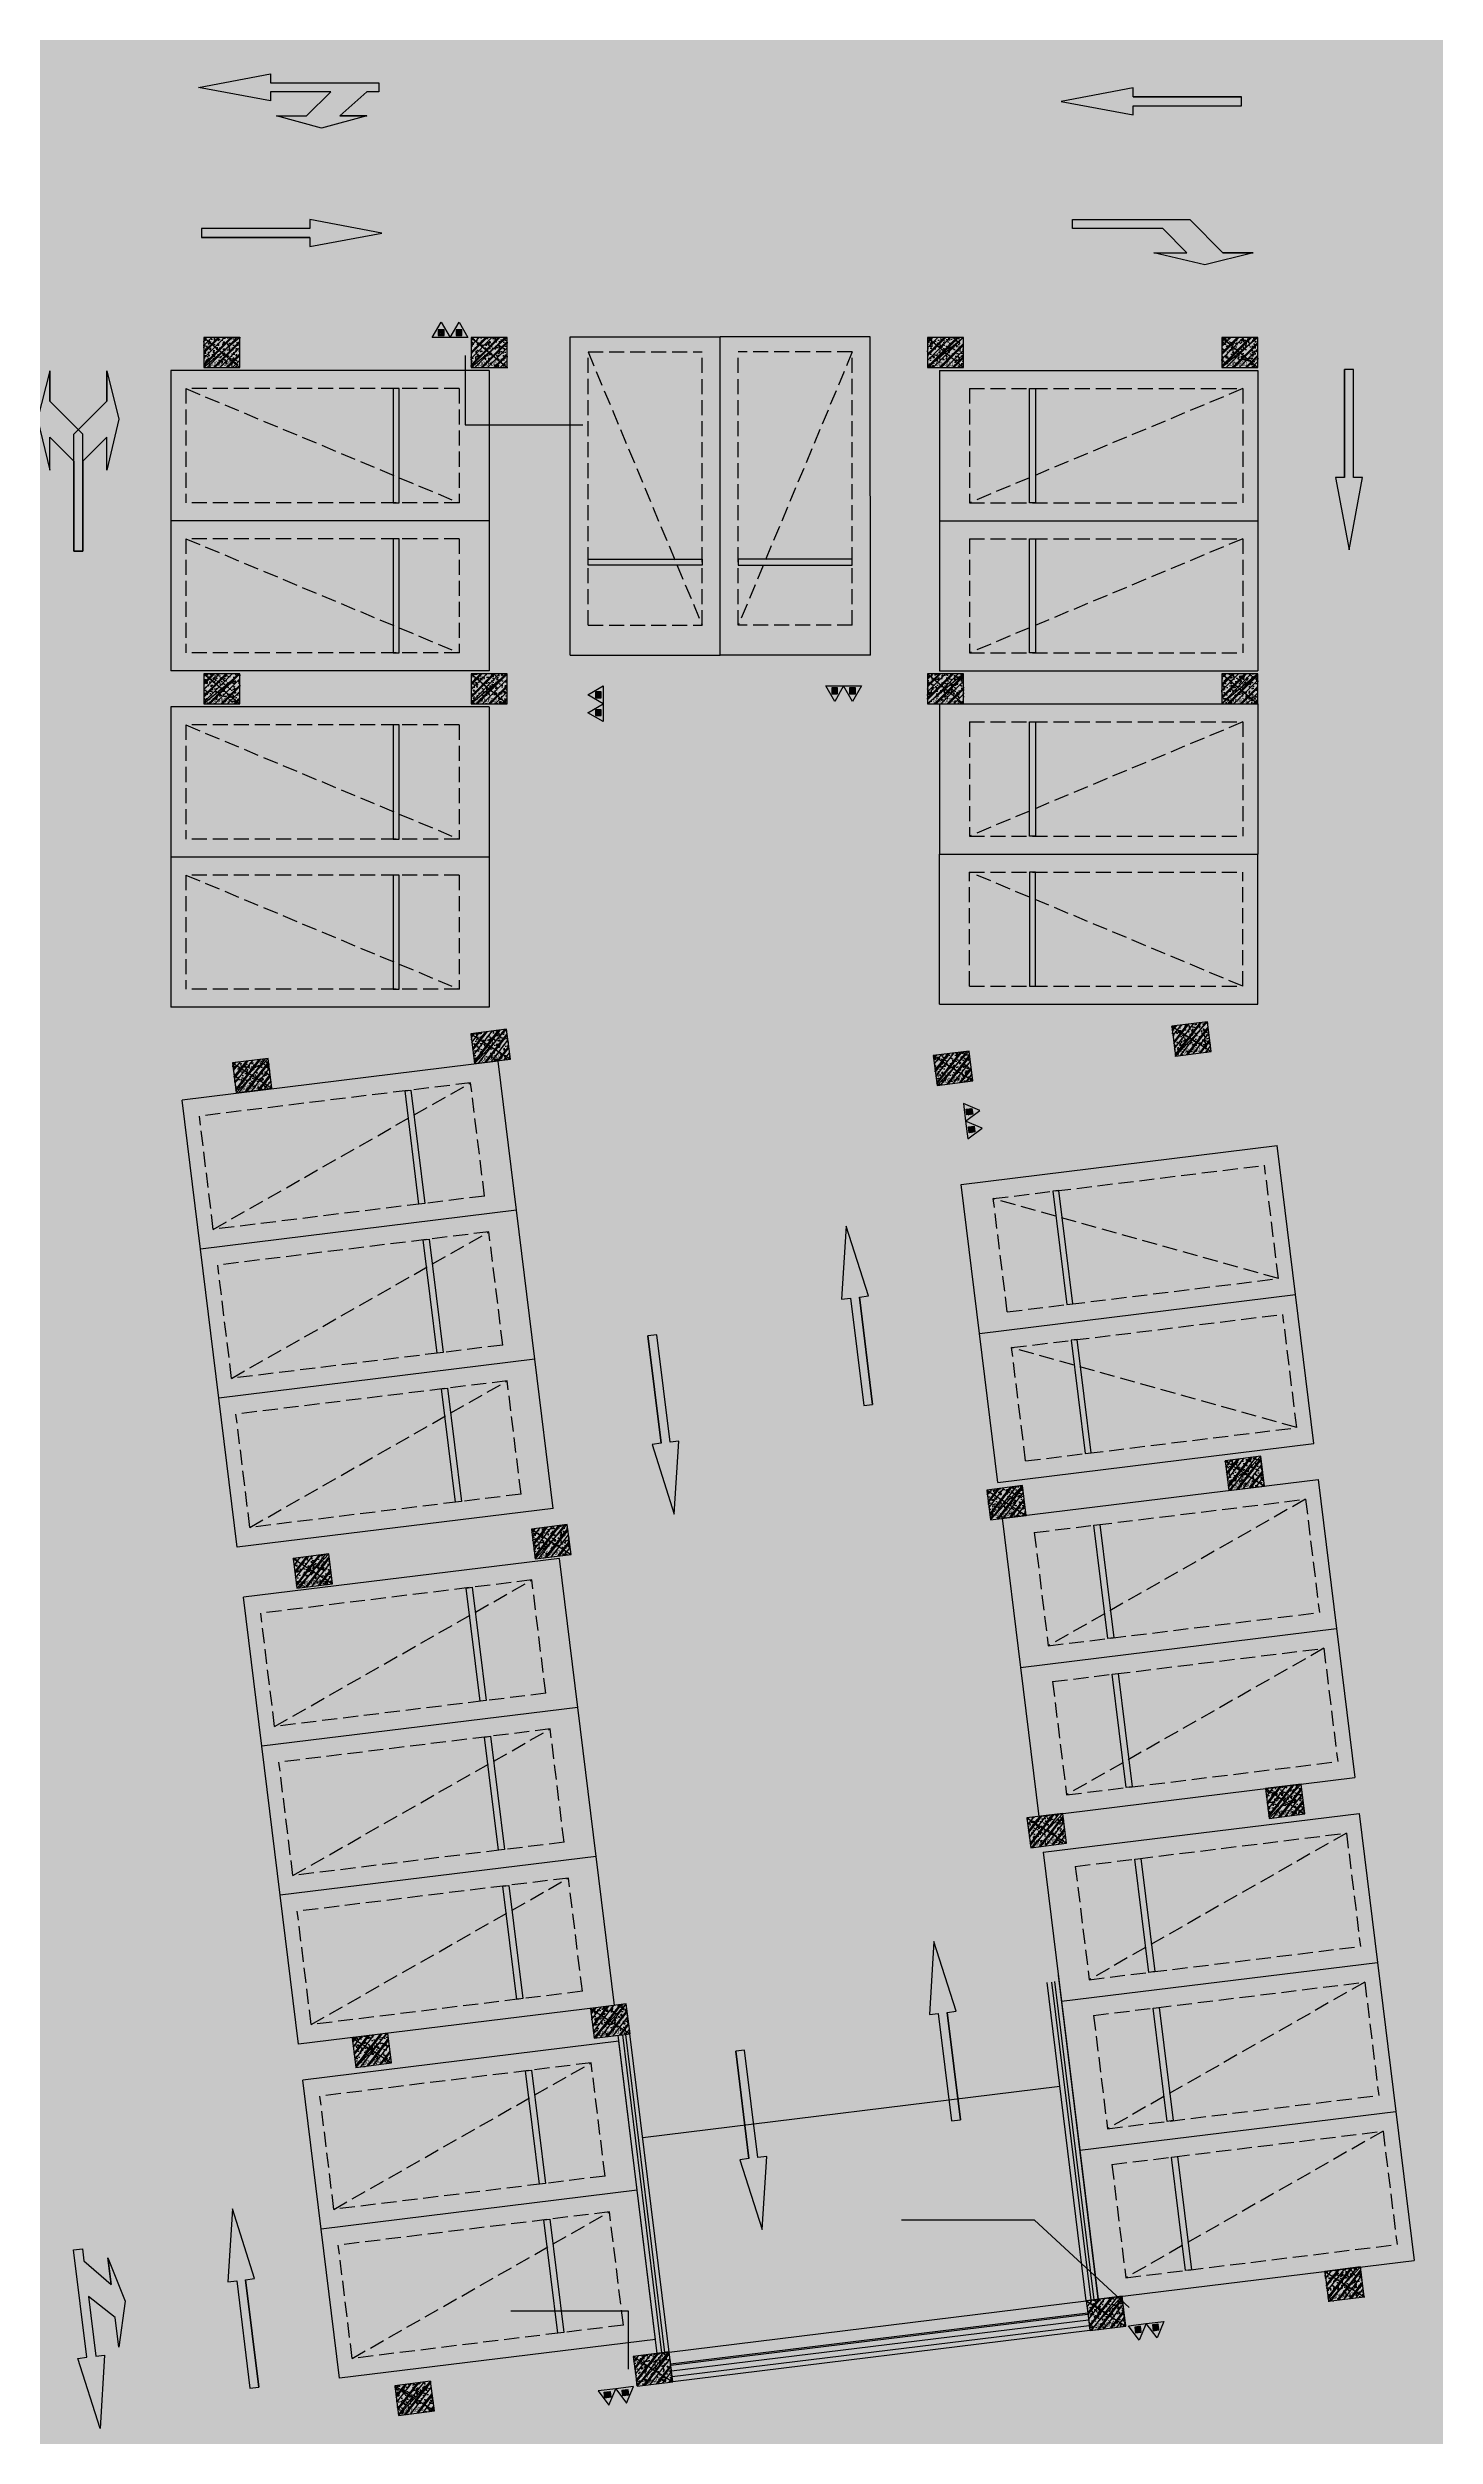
# Model space of a CAD drawing. Extents: x -1338203 to 1886333, y -530034 to 1031844.
# Drawn here: x 802556 to 825661, y 47098 to 86864 of the extents above; entities that cross this region are included whole.
import ezdxf
from ezdxf.enums import TextEntityAlignment as Align

# ---------------------------------------------------------------- set-up
doc = ezdxf.new("R2010")
doc.units = 0
doc.header["$LTSCALE"] = 1000
doc.header["$MEASUREMENT"] = 0
doc.linetypes.add('A-001-平面B2$0$__DASH', pattern=[0.35, 0.25, -0.1])
for name, color, linetype in [('A-001-平面参照B1$0$$AUDIT-BAD-LAYER', 7, 'Continuous'), ('A-001-平面参照B1$0$A-001-平面参照B1$0$0A-E-STRS-RAIL', 163, 'Continuous'), ('A-001-平面参照B1$0$A-001-平面参照B1$0$0A-SC-CLNG', 134, 'Continuous'), ('A-001-平面参照B1$0$AUDIT_D_220531184525-2', 40, 'Continuous'), ('p-a-regular', 5, 'Continuous'), ('S001南区墙柱$0$0S-CW-HATCH', 251, 'Continuous'), ('S001南区墙柱$0$0S-CW-HATCH-UP', 251, 'Continuous'), ('S001南区墙柱$0$S001-墙柱B1_1$0$0S-CC-LINE', 52, 'Continuous'), ('S001南区墙柱$0$S001-墙柱B1_1$0$0S-CW-HATCH-UP', 251, 'Continuous'), ('中心线', 42, 'Continuous'), ('地面指向箭头', 7, 'Continuous'), ('坡道线', 7, 'Continuous'), ('负一层消火栓$0$0P-DIM-FH', 3, 'Continuous'), ('负一层消火栓$0$0P-EQUIP-FH', 7, 'Continuous'), ('负一层消火栓$0$负一层消火栓$0$0P-DIM-FH', 3, 'Continuous'), ('负一层消火栓$0$负一层消火栓$0$0P-EQUIP-FH', 7, 'Continuous')]:
    doc.layers.add(name, color=color, linetype=linetype)
doc.layers.add('p-a-regular-narrow', color=7, linetype='Continuous', true_color=0x9600ff)
doc.layers.add('p-h-walkable', color=7, linetype='Continuous', lineweight=70, true_color=0xf0f0f0)
doc.layers.add('S001南区墙柱$0$S001-墙柱B1_1$0$0S-A-TIPS', color=10, linetype='Continuous', plot=False)
doc.styles.add('S001南区墙柱$0$S001-墙柱B1_1$0$AAD-S', font='aad-s.shx', dxfattribs={"width": 0.7, "bigfont": 'aad-hztxt.shx'})
pattern_1 = [(45, (-38543.802, -6670.83), (-17.67767, 17.67767), [])]

# ---------------------------------------------------------------- blocks, each defined once
blk = doc.blocks.new('A-001-平面参照B1')
at = {"layer": 'A-001-平面参照B1$0$A-001-平面参照B1$0$0A-SC-CLNG', "ltscale": 0.002}
h = blk.add_hatch(dxfattribs=at)
h.set_pattern_fill('LINE', color=256, scale=100, angle=7.0014)
h.set_pattern_definition([(7.001406, (-766561.69, -305288.77), (-11.610375, 94.539736), [])])
h.paths.add_polyline_path([(53545, -258033), (46597, -258886), (46561, -258588), (53509, -257735)])
at = {"layer": 'A-001-平面参照B1$0$$AUDIT-BAD-LAYER'}
for p, q in [((53484, -257536), (53683, -257512)), ((46338, -258414), (46537, -258390))]:
    blk.add_line(p, q, dxfattribs=at)
at = {"layer": 'A-001-平面参照B1$0$A-001-平面参照B1$0$0A-E-STRS-RAIL'}
for p, q in [((52908, -252229), (53559, -257527)), ((52958, -252223), (53608, -257521)), ((45761, -253107), (46412, -258405)), ((45811, -253101), (46462, -258399))]:
    blk.add_line(p, q, dxfattribs=at)
at = {"layer": 'A-001-平面参照B1$0$A-001-平面参照B1$0$0A-SC-CLNG', "ltscale": 0.002}
blk.add_lwpolyline([(53545, -258033), (46597, -258886), (46561, -258588), (53509, -257735)], close=True, dxfattribs=at)
at = {"layer": 'A-001-平面参照B1$0$AUDIT_D_220531184525-2'}
for p, q in [((53683, -257512), (53020, -252115)), ((53484, -257536), (52833, -252238)), ((46338, -258414), (45687, -253116)), ((46536, -258390), (45886, -253092))]:
    blk.add_line(p, q, dxfattribs=at)
for points in [[(46098, -254816), (53045, -253963)], [(46537, -258390), (53484, -257536)]]:
    blk.add_lwpolyline(points, dxfattribs=at)
blk = doc.blocks.new('负一层消火栓$0$$TwtSys$00000546')
h = blk.add_hatch()
h.set_pattern_fill('ANSI31', color=256, scale=200, style=0)
h.set_pattern_definition(pattern_1)
h.paths.add_polyline_path([(-65, 174), (65, 174), (65, 44), (-65, 44)])
for points in [[(0, 344), (-198, 0), (198, 0)], [(-65, 174), (65, 174), (65, 44), (-65, 44)]]:
    blk.add_lwpolyline(points, close=True)
blk = doc.blocks.new('负一层消火栓$0$负一层消火栓$0$$TwtSys$00000546')
h = blk.add_hatch()
h.set_pattern_fill('ANSI31', color=256, scale=200, style=0)
h.set_pattern_definition(pattern_1)
h.paths.add_polyline_path([(-65, 174), (65, 174), (65, 44), (-65, 44)])
for points in [[(0, 344), (-198, 0), (198, 0)], [(-65, 174), (65, 174), (65, 44), (-65, 44)]]:
    blk.add_lwpolyline(points, close=True)
blk = doc.blocks.new('负一层消火栓')
at = {"layer": '负一层消火栓$0$0P-DIM-FH'}
for p, q in [((43142, -225150, 800), (43142, -226302, 800)), ((43142, -226302, 800), (45103, -226302, 800))]:
    blk.add_line(p, q, dxfattribs=at)
at = {"layer": '负一层消火栓$0$负一层消火栓$0$0P-DIM-FH'}
for p, q in [((52620, -256193, 800), (50405, -256193, 800)), ((54198, -257650, 800), (52620, -256193, 800)), ((45862, -257708, 800), (43900, -257708, 800)), ((45862, -258674, 800), (45862, -257708, 800))]:
    blk.add_line(p, q, dxfattribs=at)
at = {"layer": '负一层消火栓$0$0P-EQUIP-FH', "xscale": -0.75, "yscale": 0.75, "zscale": 0.75}
for p in [(42743, -224850, 800), (43040, -224850, 800)]:
    blk.add_blockref('负一层消火栓$0$$TwtSys$00000546', p, dxfattribs=at)
at = {"layer": '负一层消火栓$0$负一层消火栓$0$0P-EQUIP-FH'}
for p, xscale, yscale, zscale, rotation in [((45441, -230799), -0.7500000000000013, 0.7500000000000013, 0.75, 90), ((45441, -231096), -0.7500000000000013, 0.7500000000000013, 0.75, 90), ((49295, -230650, 0), -0.75, 0.75, 0.75, 180), ((49592, -230650, 0), -0.75, 0.75, 0.75, 180), ((51457, -237749, 1600), 0.7500000000000003, 0.7500000000000003, 0.7500000000000003, 277.1842541919349), ((51494, -238044, 1600), 0.7500000000000003, 0.7500000000000003, 0.7500000000000003, 277.1842541919349), ((54335, -257935, 1600), -0.7499999999999999, 0.7499999999999999, 0.7499999999999999, 187.0016479669382), ((54631, -257899, 1600), -0.7499999999999999, 0.7499999999999999, 0.7499999999999999, 187.0016479669382), ((45502, -259020, 1600), 0.7499999999999992, 0.7499999999999992, 0.7499999999999992, 187.0014062786484), ((45798, -258984, 1600), 0.7499999999999992, 0.7499999999999992, 0.7499999999999992, 187.0014062786484)]:
    blk.add_blockref('负一层消火栓$0$负一层消火栓$0$$TwtSys$00000546', p, dxfattribs=dict(at, xscale=xscale, yscale=yscale, zscale=zscale, rotation=rotation))
blk = doc.blocks.new('左转加右转')
at = {"layer": '地面指向箭头'}
for points in [[(3220885, 2465747), (3221085, 2466547), (3221085, 2466047), (3221635, 2465497), (3221635, 2463547), (3221485, 2463547), (3221485, 2465047), (3221085, 2465447), (3221085, 2464897)], [(3222235, 2465747), (3222035, 2466547), (3222035, 2466047), (3221485, 2465497), (3221485, 2463547), (3221635, 2463547), (3221635, 2465047), (3222035, 2465447), (3222035, 2464897)]]:
    blk.add_hatch(color=251, dxfattribs=at).paths.add_polyline_path(points)
at = {"layer": '地面指向箭头', "color": 251}
for points in [[(3221085, 2466547), (3220885, 2465747), (3221085, 2464897), (3221085, 2465447), (3221485, 2465047), (3221485, 2463547), (3221635, 2463547), (3221635, 2465497), (3221085, 2466047), (3221085, 2466547), (3221085, 2466047)], [(3222035, 2466547), (3222235, 2465747), (3222035, 2464897), (3222035, 2465447), (3221635, 2465047), (3221635, 2463547), (3221485, 2463547), (3221485, 2465497), (3222035, 2466047), (3222035, 2466547), (3222035, 2466047)]]:
    blk.add_lwpolyline(points, dxfattribs=at)
blk = doc.blocks.new('左转或右转')
at = {"layer": '地面指向箭头'}
blk.add_hatch(color=251, dxfattribs=at).paths.add_polyline_path([(3221046, 2451667), (3221247, 2450864), (3221247, 2451366), (3221799, 2451918), (3221799, 2453874), (3221648, 2453874), (3221648, 2452369), (3221247, 2451968), (3221247, 2452519)])
at = {"layer": '地面指向箭头', "color": 251}
blk.add_lwpolyline([(3221247, 2450864), (3221046, 2451667), (3221247, 2452519), (3221247, 2451968), (3221648, 2452369), (3221648, 2453874), (3221799, 2453874), (3221799, 2451918), (3221247, 2451366), (3221247, 2450864), (3221247, 2451366)], dxfattribs=at)
blk = doc.blocks.new('直行右转或左转')
at = {"layer": '地面指向箭头'}
blk.add_hatch(color=251, dxfattribs=at).paths.add_polyline_path([(3219528, 2452519), (3218327, 2452294), (3218327, 2452444), (3217325, 2452444), (3217726, 2452044), (3218227, 2452044), (3217476, 2451843), (3216725, 2452044), (3217175, 2452044), (3216725, 2452444), (3216524, 2452444), (3216524, 2452594), (3218327, 2452594), (3218327, 2452745)])
at = {"layer": '地面指向箭头', "color": 251}
blk.add_lwpolyline([(3216725, 2452044), (3217175, 2452044), (3216725, 2452044), (3217476, 2451843), (3218227, 2452044), (3217726, 2452044), (3217325, 2452444), (3218327, 2452444), (3218327, 2452294), (3219528, 2452519), (3218327, 2452745), (3218327, 2452594), (3216524, 2452594), (3216524, 2452444), (3216725, 2452444), (3217175, 2452044)], dxfattribs=at)
blk = doc.blocks.new('直行')
at = {"layer": '地面指向箭头'}
blk.add_hatch(color=251, dxfattribs=at).paths.add_polyline_path([(-29241, 4059962), (-29466, 4058762), (-29316, 4058762), (-29316, 4056961), (-29166, 4056961), (-29166, 4058762), (-29016, 4058762)])
at = {"layer": '地面指向箭头', "color": 251}
blk.add_lwpolyline([(-29316, 4058762), (-29316, 4056961), (-29316, 4058762), (-29316, 4058762), (-29466, 4058762), (-29241, 4059962), (-29016, 4058762), (-29166, 4058762), (-29166, 4056961), (-29316, 4056961), (-29316, 4056961)], dxfattribs=at)
blk = doc.blocks.new('A$C9cb663f1')
at = {"layer": '中心线', "color": 251, "const_width": 150}
for points in [[(392169, -276962), (394169, -276962)], [(396169, -276962), (398169, -276962)], [(400169, -276962), (402169, -276962)], [(404169, -276962), (406169, -276962)], [(408169, -276962), (410169, -276962)], [(412810, -279552), (412810, -281552)], [(412810, -283552), (412810, -285552)], [(412810, -287552), (412810, -289552)], [(390136, -298561), (389892, -296576)], [(390623, -302532), (390380, -300546)], [(391111, -306502), (390867, -304517)], [(391598, -310472), (391355, -308487)], [(392086, -314442), (391842, -312457)]]:
    blk.add_lwpolyline(points, dxfattribs=at)
at = {"layer": '坡道线', "color": 251, "const_width": 150}
for points in [[(397689, -291757), (400329, -313251)], [(401165, -291958), (403745, -312965)], [(404642, -292159), (407129, -312418)], [(401468, -294418), (403083, -293523), (404871, -294030)], [(401529, -294915), (403144, -294019), (404932, -294527)], [(398071, -294865), (399856, -295344), (401468, -294418)], [(401589, -295411), (403205, -294515), (404993, -295023)], [(398132, -295362), (399916, -295840), (401529, -294915)], [(398193, -295858), (399977, -296336), (401589, -295411)], [(401955, -298389), (403571, -297493), (405359, -298001)], [(402016, -298885), (403632, -297989), (405420, -298497)], [(398559, -298836), (400343, -299314), (401955, -298389)], [(402077, -299381), (403693, -298485), (405481, -298993)], [(398620, -299332), (400404, -299810), (402016, -298885)], [(398681, -299828), (400465, -300306), (402077, -299381)], [(402443, -302359), (404058, -301463), (405846, -301971)], [(402504, -302855), (404119, -301959), (405907, -302467)], [(399046, -302806), (400831, -303284), (402443, -302359)], [(402564, -303351), (404180, -302455), (405968, -302963)], [(399107, -303302), (400892, -303780), (402504, -302855)], [(399168, -303798), (400952, -304277), (402564, -303351)], [(402930, -306329), (404546, -305433), (406334, -305941)], [(402991, -306825), (404607, -305929), (406395, -306437)], [(399534, -306776), (401318, -307254), (402930, -306329)], [(403052, -307321), (404668, -306426), (406456, -306933)], [(399595, -307272), (401379, -307750), (402991, -306825)], [(399656, -307768), (401440, -308247), (403052, -307321)], [(403418, -310299), (405033, -309403), (406821, -309911)], [(403479, -310795), (405094, -309900), (406882, -310407)], [(400021, -310746), (401806, -311224), (403418, -310299)], [(403540, -311292), (405155, -310396), (406943, -310904)], [(400082, -311242), (401867, -311721), (403479, -310795)], [(400143, -311739), (401927, -312217), (403540, -311292)], [(403911, -314318), (404127, -316074)]]:
    blk.add_lwpolyline(points, dxfattribs=at)
at = {"layer": '地面指向箭头', "color": 251, "linetype": 'Continuous', "xscale": -1}
for name, p in [('直行右转或左转', (3611947, -2728077)), ('左转加右转', (3611977, -2746826))]:
    blk.add_blockref(name, p, dxfattribs=at)
at = {"layer": '地面指向箭头', "color": 251}
for p, xscale, rotation in [((4466747, -305031), -1.000000000000002, 90), ((-3664490, -248743), -1, 270), ((440821, 3776707), -1, 180), ((868966, -4327779), -1, 6.999982029857957), ((-65417, 3733950), -1, 186.999982029879), ((870428, -4339689), -1, 6.999982029857957), ((-63955, 3722039), -1, 186.999982029879), ((858745, -4344140), -1, 6.999982029857957)]:
    blk.add_blockref('直行', p, dxfattribs=dict(at, xscale=xscale, rotation=rotation))
at = {"layer": '地面指向箭头', "color": 251, "linetype": 'Continuous', "rotation": 90}
blk.add_blockref('左转或右转', (2860846, -3499557), dxfattribs=at)
at = {"layer": '地面指向箭头', "color": 251, "linetype": 'Continuous', "xscale": -1, "rotation": 97.00675878725528}
blk.add_blockref('直行右转或左转', (2432245, 3180125), dxfattribs=at)
blk = doc.blocks.new('S001南区墙柱$0$AAD_BLOCK_20230215093950878')
at = {"layer": 'S001南区墙柱$0$0S-CW-HATCH'}
h = blk.add_hatch(color=256, dxfattribs=at)
h.dxf.hatch_style = 1
h.paths.add_polyline_path([(-300, -250), (300, -250), (300, 250), (-300, 250)])
at = {"layer": 'S001南区墙柱$0$0S-CW-HATCH-UP'}
h = blk.add_hatch(dxfattribs=at)
h.set_pattern_fill('钢筋混凝土', color=256, scale=30, pattern_type=2)
h.set_pattern_definition([(45, (-42203.53, -84001.15), (-106.06602, 106.06602), []), (50, (-42203.53, -84001.15), (215.17805, -18.82564), [22.5, -247.5]), (355, (-42203.53, -84001.15), (-41.6254, 225.65764), [18, -198]), (100.4514, (-42185.6, -84002.72), (173.5528, 206.83186), [19.12206, -210.34263]), (46.1842, (-42203.53, -83941.15), (320.1723, -49.6557), [33.75, -371.25]), (96.6356, (-42176.85, -83945.3), (280.3988, 292.2354), [28.6831, -315.5139]), (351.1842, (-42203.53, -83941.15), (280.3986, 292.2356), [27, -297]), (21, (-42173.53, -83956.15), (179.0721, -120.78567), [22.5, -247.5]), (326, (-42173.53, -83956.15), (72.9946, 217.545), [18, -198]), (71.4514, (-42158.6, -83966.21), (252.0668, 96.75915), [19.12206, -210.34263]), (37.5, (-42203.53, -84001.15), (3.647957, 99.868156), [1.5, -195.6, 1.5, -201, 1.5, -198.75]), (7.5, (-42203.53, -84001.15), (78.92086, 118.32351), [1.5, -114.6, 1.5, -191.1, 1.5, -75.75]), (327.5, (-42270.43, -84001.15), (160.14673, -6.76646), [1.5, -75, 1.5, -234, 1.5, -310.5]), (317.5, (-42300.43, -84001.15), (174.95585, 30.0315), [1.5, -97.5, 1.5, -155.4, 1.5, -220.5])])
h.paths.add_polyline_path([(-300, -250), (300, -250), (300, 250), (-300, 250)])
at = {"layer": 'S001南区墙柱$0$S001-墙柱B1_1$0$0S-CW-HATCH-UP', "transparency": 33554661}
h = blk.add_hatch(dxfattribs=at)
h.set_pattern_fill('钢筋混凝土', color=0, scale=30)
h.set_pattern_definition([(45, (48108.52, -15514.205), (-53.03301, 53.03301), []), (50, (48108.52, -15514.2), (215.17805, -18.82564), [22.5, -247.5]), (355, (48108.52, -15514.2), (-41.6254, 225.6576), [18, -198]), (100.4514, (48126.45, -15515.77), (173.5528, 206.8319), [19.1221, -210.3426]), (46.1842, (48108.52, -15454.2), (320.1723, -49.6557), [33.75, -371.25]), (96.6356, (48135.2, -15458.34), (280.3988, 292.2354), [28.683, -315.514]), (351.1842, (48108.52, -15454.2), (280.3986, 292.2356), [27, -297]), (21, (48138.52, -15469.2), (179.0721, -120.78567), [22.5, -247.5]), (326, (48138.52, -15469.2), (72.9946, 217.545), [18, -198]), (71.4514, (48153.44, -15479.27), (252.0668, 96.75915), [19.1221, -210.3426]), (37.5, (48108.52, -15514.205), (3.64796, 99.86816), [0, -195.6, 0, -201, 0, -198.75]), (7.5, (48108.52, -15514.2), (78.92086, 118.32351), [0, -114.6, 0, -191.1, 0, -75.75]), (327.5, (48041.62, -15514.205), (160.14673, -6.76646), [0, -75, 0, -234, 0, -310.5]), (317.5, (48011.62, -15514.2), (174.95585, 30.0315), [0, -97.5, 0, -155.4, 0, -220.5])])
h.paths.add_polyline_path([(-300, -250), (300, -250), (300, 250), (-300, 250)])
at = {"layer": 'S001南区墙柱$0$S001-墙柱B1_1$0$0S-A-TIPS'}
for p, q in [((-300, 250), (300, -250)), ((300, 250), (-300, -250))]:
    blk.add_line(p, q, dxfattribs=at)
at = {"layer": 'S001南区墙柱$0$S001-墙柱B1_1$0$0S-CC-LINE'}
blk.add_lwpolyline([(-300, -250), (300, -250), (300, 250), (-300, 250)], close=True, dxfattribs=at)
at = {"layer": 'S001南区墙柱$0$S001-墙柱B1_1$0$0S-A-TIPS', "style": 'S001南区墙柱$0$S001-墙柱B1_1$0$AAD-S', "width": 0.7}
blk.add_text('500x600', height=75, dxfattribs=at).set_placement((-45, -187), align=Align.MIDDLE_CENTER)

msp = doc.modelspace()

# ---------------------------------------------------------------- hatches: boundary and pattern name
at = {"layer": 'p-h-walkable', "ltscale": 0.002}
h = msp.add_hatch(color=256, dxfattribs=at)
h.dxf.hatch_style = 1
h.paths.add_polyline_path([(633826.6, 244460.7), (640276.6, 244575.6), (640576.6, 234544.8), (645576.7, 234544.6), (645576.7, 209278.9), (732355.9, 209029), (732355.1, 235229.9), (738506.7, 235229.9), (738506.6, 268838.9), (732734.3, 268838.9), (732734.3, 272898.9), (711963.1, 272898.9), (711963.1, 278984.7), (717256.7, 278984.7), (717256.7, 284049), (733571.6, 284135.6), (733996.6, 290449.1), (739216.6, 290449.1), (739766.6, 284299.1), (754626.6, 284299.1), (755296.6, 290449.1), (760516.6, 290449.1), (760816.6, 283049.1), (760816.3, 275879.2), (775122.6, 275879.2), (776006.6, 274138.9), (776006.6, 259429.1), (778716.6, 259429.1), (778716.6, 238849.1), (783416.6, 238849.1), (783416.6, 237229.1), (782066.6, 237229.1), (782066.6, 234429.1), (779546.6, 234429.1), (779546.6, 237129.1), (773916.6, 237129.1), (773916.6, 243229.1), (764306.6, 243225.6), (764306.6, 236639.1), (760766.6, 236639.1), (760766.6, 234429.1), (758246.6, 234429.1), (758246.6, 238649.1), (762116.6, 238649.1), (762116.6, 243225.6), (748656.6, 243225.6), (748756.3, 207529.1), (800106.6, 207528.9), (800206.7, 201639.7), (812908.2, 202239.1), (812576.6, 180449.3), (744206, 180449.3), (744206, 173439), (728556.7, 173439), (728556.6, 122289.1), (746356.6, 122289.1), (750916.6, 132325.6), (842896.6, 132325.6), (843211.6, 121345.6), (839116.6, 121345.6), (839116.6, 93449.1), (864906.6, 93449.1), (864906.6, 79694), (875856.6, 74929.1), (875856.6, 65749.1), (834560.6, 65749.1), (839142.9, 28436.3), (869465.5, 32160.2), (871163.4, 18334), (873704.3, 18646.1), (877328.9, 5540.2), (761876.2, -8638.5), (761133.2, 2082.3), (764950.9, 5291.5), (763253.1, 19116.3), (799242.7, 23536.1), (793807.6, 65749.1), (750756.6, 65749.1), (751556.6, 81645.6), (636016.6, 81645.6), (636016.6, 96345.6), (629416.6, 96345.6), (629416.6, 118203.2), (622306.6, 118203.2), (622286.6, 139083.2), (644406.6, 137003.2), (644406.6, 129968.2), (656656.6, 129968.2), (656406.6, 138083.2), (712156.6, 138083.2), (711856.6, 184449.1), (581811.6, 184349.1), (581826.6, 197199.1), (585876.6, 197449.1), (585976.6, 209279), (629226.6, 209578.9), (628926.8, 236145.4), (633826.6, 236145.6)])

# ---------------------------------------------------------------- linework, layer by layer
for p, q in [((811253.5, 76749.1), (811253.8, 82049.1)), ((811253.8, 82049.1), (813753.8, 82049)), ((813753.5, 76749), (813753.8, 82049)), ((816253.8, 82049.1), (813753.8, 82049)), ((813754, 76749), (813753.8, 82049)), ((816254, 76749.1), (816253.8, 82049.1)), ((809907, 81489.3), (804607, 81489.1)), ((804607, 81489.1), (804607.1, 78989.1)), ((809907, 81489.3), (809907.1, 78989.3)), ((817406.7, 81489.3), (817406.6, 78989.3)), ((817406.7, 81489.3), (822706.7, 81489.1)), ((822706.7, 81489.1), (822706.6, 78989.1)), ((809907, 78989.3), (804607, 78989.1)), ((804607, 78989.1), (804607.1, 76489.1)), ((809907.1, 78989.3), (804607.1, 78989.1)), ((809907, 78989.3), (809907.1, 76489.3)), ((817406.7, 78989.3), (817406.6, 76489.3)), ((817406.6, 78989.3), (822706.6, 78989.1)), ((817406.7, 78989.3), (822706.7, 78989.1)), ((822706.7, 78989.1), (822706.6, 76489.1)), ((811253.5, 76749.1), (813753.5, 76749)), ((816254, 76749.1), (813754, 76749)), ((809907.1, 76489.3), (804607.1, 76489.1)), ((817406.6, 76489.3), (822706.6, 76489.1)), ((809907, 75889.3), (804607, 75889.1)), ((804607, 75889.1), (804607.1, 73389.1)), ((809907, 75889.3), (809907.1, 73389.3)), ((817406.6, 75939.6), (817406.5, 73439.6)), ((817406.6, 75939.6), (822706.6, 75939.3)), ((822706.6, 75939.3), (822706.5, 73439.3)), ((809907.1, 73389.3), (804607.1, 73389.1)), ((809907.1, 73389.3), (804607.1, 73389.1)), ((804607.1, 73389.1), (804607.2, 70889.1)), ((809907.1, 73389.3), (809907.2, 70889.3)), ((817406.5, 73439.6), (822706.5, 73439.3)), ((817406.5, 73438.6), (822706.5, 73438.8)), ((817406.6, 70938.6), (817406.5, 73438.6)), ((822706.6, 70938.8), (822706.5, 73438.8)), ((809907.2, 70889.3), (804607.2, 70889.1)), ((817406.6, 70938.6), (822706.6, 70938.8)), ((810057.2, 69990.1), (804796.7, 69344.3)), ((810361.8, 67508.7), (810057.2, 69990.1)), ((805101.3, 66863), (804796.7, 69344.3)), ((817769.1, 67939.8), (823029.6, 68586)), ((823334.4, 66104.6), (823029.6, 68586)), ((818073.9, 65458.4), (817769.1, 67939.8)), ((810361.8, 67508.7), (805101.3, 66863)), ((810361.8, 67508.7), (805101.3, 66863)), ((810666.5, 65027.4), (810361.8, 67508.7)), ((805405.9, 64381.6), (805101.3, 66863)), ((818073.9, 65458.4), (823334.4, 66104.6)), ((818074.5, 65458.4), (823334.9, 66104.5)), ((823639.7, 63623.2), (823334.9, 66104.5)), ((818379.3, 62977), (818074.5, 65458.4)), ((810666.5, 65027.4), (805405.9, 64381.6)), ((810666.6, 65027.4), (805406.1, 64381.6)), ((810971.2, 62546), (810666.6, 65027.4)), ((805710.7, 61900.2), (805406.1, 64381.6)), ((818379.3, 62977), (823639.7, 63623.2)), ((818451.5, 62380), (823712, 63025.7)), ((823712, 63025.7), (824016.6, 60544.4)), ((810971.2, 62546), (805710.7, 61900.2)), ((818451.5, 62380), (818756.1, 59898.6)), ((811077.8, 61712.7), (805817.3, 61067)), ((811382.4, 59231.4), (811077.8, 61712.7)), ((806121.9, 58585.6), (805817.3, 61067)), ((818756.1, 59898.6), (824016.6, 60544.4)), ((818756.2, 59898.6), (824016.7, 60544.4)), ((824016.7, 60544.4), (824321.3, 58063)), ((818756.2, 59898.6), (819060.8, 57417.2)), ((811382.4, 59231.4), (806121.9, 58585.6)), ((811382.5, 59231.4), (806122, 58585.6)), ((811687.1, 56750), (811382.5, 59231.4)), ((806426.6, 56104.2), (806122, 58585.6)), ((819060.8, 57417.2), (824321.3, 58063)), ((819134, 56821.7), (824394.5, 57467.5)), ((824394.5, 57467.5), (824699.2, 54986.1)), ((811687.1, 56750), (806426.6, 56104.2)), ((811687.2, 56750), (806426.7, 56104.2)), ((811991.8, 54268.7), (811687.2, 56750)), ((819134, 56821.7), (819438.6, 54340.3)), ((806731.3, 53622.9), (806426.7, 56104.2)), ((819438.6, 54340.3), (824699.2, 54986.1)), ((819438.8, 54340.4), (824699.3, 54986.1)), ((824699.3, 54986.1), (825003.9, 52504.8)), ((811991.8, 54268.7), (806731.3, 53622.9)), ((819438.8, 54340.4), (819743.4, 51859)), ((812065.3, 53673.2), (806804.8, 53027.4)), ((812369.9, 51191.8), (812065.3, 53673.2)), ((807109.4, 50546), (806804.8, 53027.4)), ((819743.4, 51859), (825003.9, 52504.8)), ((819743.5, 51859), (825004, 52504.8)), ((825004, 52504.8), (825308.7, 50023.4)), ((819743.5, 51859), (820048.2, 49377.6)), ((812369.9, 51191.8), (807109.4, 50546)), ((812370.1, 51191.8), (807109.5, 50546)), ((812674.7, 48710.4), (812370.1, 51191.8)), ((807414.2, 48064.7), (807109.5, 50546)), ((820048.2, 49377.6), (825308.7, 50023.4)), ((812674.7, 48710.4), (807414.2, 48064.7))]:
    msp.add_line(p, q)
at = {"linetype": 'A-001-平面B2$0$__DASH'}
for p, q in [((811553.6, 77249.1), (811553.8, 81799.1)), ((811553.8, 81799.1), (813453.8, 81799)), ((813453.6, 77249), (813453.8, 81799)), ((815953.8, 81799.1), (814053.8, 81799)), ((814054, 77249), (814053.8, 81799)), ((815954, 77249.1), (815953.8, 81799.1)), ((809407, 81189.3), (804857, 81189.1)), ((804857, 81189.1), (804857.1, 79289.1)), ((809407, 81189.3), (809407.1, 79289.3)), ((817906.7, 81189.3), (817906.6, 79289.3)), ((817906.7, 81189.3), (822456.7, 81189.1)), ((822456.7, 81189.1), (822456.6, 79289.1)), ((809407.1, 79289.3), (804857.1, 79289.1)), ((817906.6, 79289.3), (822456.6, 79289.1)), ((809407, 78689.3), (804857, 78689.1)), ((804857, 78689.1), (804857.1, 76789.1)), ((809407, 78689.3), (809407.1, 76789.3)), ((817906.7, 78689.3), (817906.6, 76789.3)), ((817906.7, 78689.3), (822456.7, 78689.1)), ((822456.7, 78689.1), (822456.6, 76789.1)), ((811553.6, 77249.1), (813453.6, 77249)), ((815954, 77249.1), (814054, 77249)), ((809407.1, 76789.3), (804857.1, 76789.1)), ((817906.6, 76789.3), (822456.6, 76789.1)), ((809407, 75589.3), (804857, 75589.1)), ((804857, 75589.1), (804857.1, 73689.1)), ((809407, 75589.3), (809407.1, 73689.3)), ((817906.6, 75639.5), (817906.5, 73739.5)), ((817906.6, 75639.5), (822456.6, 75639.3)), ((822456.6, 75639.3), (822456.5, 73739.3)), ((809407.1, 73689.3), (804857.1, 73689.1)), ((817906.5, 73739.5), (822456.5, 73739.3)), ((809407.1, 73089.3), (804857.1, 73089.1)), ((804857.1, 73089.1), (804857.2, 71189.1)), ((809407.1, 73089.3), (809407.2, 71189.3)), ((817906.5, 73138.6), (822456.5, 73138.8)), ((817906.6, 71238.6), (817906.5, 73138.6)), ((822456.6, 71238.8), (822456.5, 73138.8)), ((809407.2, 71189.3), (804857.2, 71189.1)), ((817906.6, 71238.6), (822456.6, 71238.8)), ((809597.5, 69631.4), (805081.4, 69077)), ((809829, 67745.6), (809597.5, 69631.4)), ((805312.9, 67191.2), (805081.4, 69077)), ((818302, 67703), (822818, 68257.7)), ((823049.7, 66371.9), (822818, 68257.7)), ((809829, 67745.6), (805312.9, 67191.2)), ((818533.6, 65817.2), (818302, 67703)), ((809902.1, 67150.1), (805386, 66595.7)), ((810133.6, 65264.2), (809902.1, 67150.1)), ((805617.5, 64709.8), (805386, 66595.7)), ((818533.6, 65817.2), (823049.7, 66371.9)), ((818607.3, 65221.6), (823123.4, 65776.3)), ((823355, 63890.5), (823123.4, 65776.3)), ((810133.6, 65264.2), (805617.5, 64709.8)), ((818838.9, 63335.7), (818607.3, 65221.6)), ((810206.8, 64668.7), (805690.8, 64114.3)), ((810438.4, 62782.9), (810206.8, 64668.7)), ((805922.3, 62228.5), (805690.8, 64114.3)), ((818838.9, 63335.7), (823355, 63890.5)), ((810438.4, 62782.9), (805922.3, 62228.5)), ((818984.3, 62143.1), (823500.4, 62697.5)), ((823500.4, 62697.5), (823731.9, 60811.7)), ((818984.3, 62143.1), (819215.8, 60257.3)), ((810618, 61354.1), (806101.9, 60799.7)), ((810849.5, 59468.2), (810618, 61354.1)), ((806333.5, 58913.8), (806101.9, 60799.7)), ((819215.8, 60257.3), (823731.9, 60811.7)), ((819289, 59661.8), (823805.1, 60216.2)), ((823805.1, 60216.2), (824036.7, 58330.3)), ((819289, 59661.8), (819520.6, 57775.9)), ((810849.5, 59468.2), (806333.5, 58913.8)), ((810922.8, 58872.7), (806406.7, 58318.3)), ((811154.3, 56986.9), (810922.8, 58872.7)), ((806638.2, 56432.5), (806406.7, 58318.3)), ((819520.6, 57775.9), (824036.7, 58330.3)), ((811154.3, 56986.9), (806638.2, 56432.5)), ((819666.9, 56584.9), (824183, 57139.3)), ((824183, 57139.3), (824414.5, 55253.4)), ((819666.9, 56584.9), (819898.4, 54699)), ((811227.5, 56391.3), (806711.4, 55836.9)), ((811459, 54505.5), (811227.5, 56391.3)), ((806942.9, 53951.1), (806711.4, 55836.9)), ((819898.4, 54699), (824414.5, 55253.4)), ((811459, 54505.5), (806942.9, 53951.1)), ((819971.6, 54103.5), (824487.7, 54657.9)), ((824487.7, 54657.9), (824719.2, 52772.1)), ((819971.6, 54103.5), (820203.1, 52217.7)), ((811605.6, 53314.5), (807089.5, 52760.1)), ((811837.1, 51428.6), (811605.6, 53314.5)), ((807321, 50874.2), (807089.5, 52760.1)), ((820203.1, 52217.7), (824719.2, 52772.1)), ((820276.4, 51622.2), (824792.5, 52176.6)), ((824792.5, 52176.6), (825024, 50290.7)), ((811837.1, 51428.6), (807321, 50874.2)), ((820276.4, 51622.2), (820507.9, 49736.3)), ((811910.3, 50833.1), (807394.2, 50278.7)), ((812141.8, 48947.3), (811910.3, 50833.1)), ((807625.7, 48392.9), (807394.2, 50278.7)), ((820507.9, 49736.3), (825024, 50290.7)), ((812141.8, 48947.3), (807625.7, 48392.9))]:
    msp.add_line(p, q, dxfattribs=at)
for points in [[(811553.8, 81799.1), (813453.6, 77249)], [(815953.8, 81799.1), (814054, 77249)], [(804857, 81189.1), (809407.1, 79289.3)], [(822456.7, 81189.1), (817906.6, 79289.3)], [(804857, 78689.1), (809407.1, 76789.3)], [(822456.7, 78689.1), (817906.6, 76789.3)], [(804857, 75589.1), (809407.1, 73689.3)], [(822456.6, 75639.3), (817906.5, 73739.5)], [(804857.1, 73089.1), (809407.2, 71189.3)], [(822456.6, 71238.8), (817906.5, 73138.6)], [(805312.9, 67191.2), (809597.5, 69631.4)], [(823049.7, 66371.9), (818302, 67703)], [(805617.5, 64709.8), (809902.1, 67150.1)], [(823355, 63890.5), (818607.3, 65221.6)], [(805922.3, 62228.5), (810206.8, 64668.7)], [(823500.4, 62697.5), (819215.8, 60257.3)], [(806333.5, 58913.8), (810618, 61354.1)], [(823805.1, 60216.2), (819520.6, 57775.9)], [(806638.2, 56432.5), (810922.8, 58872.7)], [(824183, 57139.3), (819898.4, 54699)], [(806942.9, 53951.1), (811227.5, 56391.3)], [(824487.7, 54657.9), (820203.1, 52217.7)], [(807321, 50874.2), (811605.6, 53314.5)], [(824792.5, 52176.6), (820507.9, 49736.3)], [(807625.7, 48392.9), (811910.3, 50833.1)]]:
    msp.add_lwpolyline(points, dxfattribs=at)
for points in [[(808407.1, 79289.3), (808407, 81189.3), (808307, 81189.3), (808307.1, 79289.3)], [(818906.6, 79289.3), (818906.7, 81189.3), (819006.7, 81189.2), (819006.6, 79289.2)], [(808407.1, 76789.3), (808407, 78689.3), (808307, 78689.3), (808307.1, 76789.3)], [(813453.6, 78249), (811553.6, 78249.1), (811553.6, 78349.1), (813453.6, 78349)], [(814054, 78249), (815954, 78249.1), (815954, 78349.1), (814054, 78349)], [(818906.6, 76789.3), (818906.7, 78689.3), (819006.7, 78689.2), (819006.6, 76789.2)], [(808407.1, 73689.3), (808407, 75589.3), (808307, 75589.3), (808307.1, 73689.3)], [(818906.5, 73739.5), (818906.6, 75639.5), (819006.6, 75639.5), (819006.5, 73739.5)], [(808407.2, 71189.3), (808407.1, 73089.3), (808307.1, 73089.3), (808307.2, 71189.3)], [(818906.5, 73138.6), (818906.6, 71238.6), (819006.6, 71238.6), (819006.5, 73138.6)], [(808605, 69509.6), (808836.5, 67623.7), (808737.2, 67611.6), (808505.7, 69497.4)], [(819294.5, 67824.9), (819526.2, 65939.1), (819625.4, 65951.3), (819393.8, 67837.1)], [(808909.6, 67028.2), (809141.1, 65142.4), (809041.8, 65130.2), (808810.3, 67016)], [(819599.8, 65343.5), (819831.5, 63457.7), (819930.7, 63469.9), (819699.1, 65355.7)], [(809214.3, 64546.9), (809445.8, 62661), (809346.6, 62648.8), (809115, 64534.7)], [(820208.4, 60379.1), (819976.9, 62265), (820076.1, 62277.1), (820307.6, 60391.3)], [(809625.5, 61232.2), (809857, 59346.4), (809757.7, 59334.2), (809526.2, 61220)], [(820513.1, 57897.8), (820281.6, 59783.6), (820380.9, 59795.8), (820612.4, 57909.9)], [(809930.2, 58750.9), (810161.7, 56865), (810062.5, 56852.8), (809831, 58738.7)], [(820890.9, 54820.9), (820659.4, 56706.7), (820758.7, 56718.9), (820990.2, 54833.1)], [(810235, 56269.5), (810466.5, 54383.7), (810367.2, 54371.5), (810135.7, 56257.3)], [(821195.7, 52339.5), (820964.2, 54225.4), (821063.4, 54237.5), (821294.9, 52351.7)], [(810613.1, 53192.6), (810844.6, 51306.8), (810745.3, 51294.6), (810513.8, 53180.5)], [(821500.4, 49858.2), (821268.9, 51744), (821368.2, 51756.2), (821599.7, 49870.3)], [(810917.8, 50711.3), (811149.3, 48825.4), (811050, 48813.3), (810818.5, 50699.1)]]:
    msp.add_lwpolyline(points, close=True)
at = {"layer": 'p-a-regular', "ltscale": 0.002, "const_width": 1000}
for points in [[(812503.6, 77249), (812503.8, 81799)], [(815004, 77249), (815003.8, 81799)], [(809407, 80239.3), (804857, 80239.1)], [(817906.7, 80239.3), (822456.7, 80239.1)], [(809407, 77739.3), (804857, 77739.1)], [(817906.7, 77739.3), (822456.7, 77739.1)], [(817906.5, 74689.5), (822456.5, 74689.3)], [(809407, 74639.3), (804857, 74639.1)], [(809407.1, 72139.3), (804857.1, 72139.1)], [(817906.5, 72188.6), (822456.5, 72188.8)], [(809713.3, 68688.5), (805197.2, 68134.1)], [(818417.8, 66760.1), (822933.9, 67314.8)], [(818723.1, 64278.7), (823239.2, 64833.4)], [(810322.6, 63725.8), (805806.5, 63171.4)], [(810733.8, 60411.1), (806217.7, 59856.7)], [(819404.8, 58718.8), (823920.9, 59273.2)], [(819782.6, 55641.9), (824298.7, 56196.3)], [(811343.3, 55448.4), (806827.2, 54894)], [(811721.4, 52371.6), (807205.3, 51817.2)], [(820392.1, 50679.2), (824908.2, 51233.6)], [(812026.1, 49890.2), (807510, 49335.8)]]:
    msp.add_lwpolyline(points, dxfattribs=at)
at = {"layer": 'p-a-regular-narrow', "ltscale": 0.002, "const_width": 1000}
for points in [[(810017.9, 66207.1), (805501.8, 65652.7)], [(819100.1, 61200.2), (823616.2, 61754.6)], [(811038.5, 57929.8), (806522.4, 57375.4)], [(820087.4, 53160.6), (824603.5, 53715)]]:
    msp.add_lwpolyline(points, dxfattribs=at)

# ---------------------------------------------------------------- block references
for name, p in [('A-001-平面参照B1', (766365.4, 306889.1)), ('S001南区墙柱$0$AAD_BLOCK_20230215093950878', (805456.6, 81789.1)), ('S001南区墙柱$0$AAD_BLOCK_20230215093950878', (809906.6, 81789.1)), ('S001南区墙柱$0$AAD_BLOCK_20230215093950878', (817506.6, 81789.1)), ('S001南区墙柱$0$AAD_BLOCK_20230215093950878', (822406.6, 81789.1)), ('S001南区墙柱$0$AAD_BLOCK_20230215093950878', (805456.6, 76189.1)), ('S001南区墙柱$0$AAD_BLOCK_20230215093950878', (809906.6, 76189.1)), ('S001南区墙柱$0$AAD_BLOCK_20230215093950878', (817506.6, 76189.1)), ('S001南区墙柱$0$AAD_BLOCK_20230215093950878', (822406.6, 76189.1))]:
    msp.add_blockref(name, p)
at = {"ltscale": 0.002}
for name, p in [('负一层消火栓', (766365.4, 306889.1)), ('A$C9cb663f1', (412646.2, 361761.3))]:
    msp.add_blockref(name, p, dxfattribs=at)
at = {"rotation": 7.166417273599052}
for p in [(809930.5, 70238), (821601.7, 70361.6), (805960.3, 69750.5), (817631.5, 69874), (822490.2, 63126.9), (818520, 62639.3), (810941.8, 61989.6), (806971.6, 61502.1), (823161.4, 57669.4), (819191.2, 57181.8), (811923.6, 54009.8), (807953.5, 53522.2), (824148.7, 49629.8), (820178.6, 49142.2), (812635.2, 48215.8), (808665.1, 47728.3)]:
    msp.add_blockref('S001南区墙柱$0$AAD_BLOCK_20230215093950878', p, dxfattribs=at)

doc.saveas('drawing.dxf')
